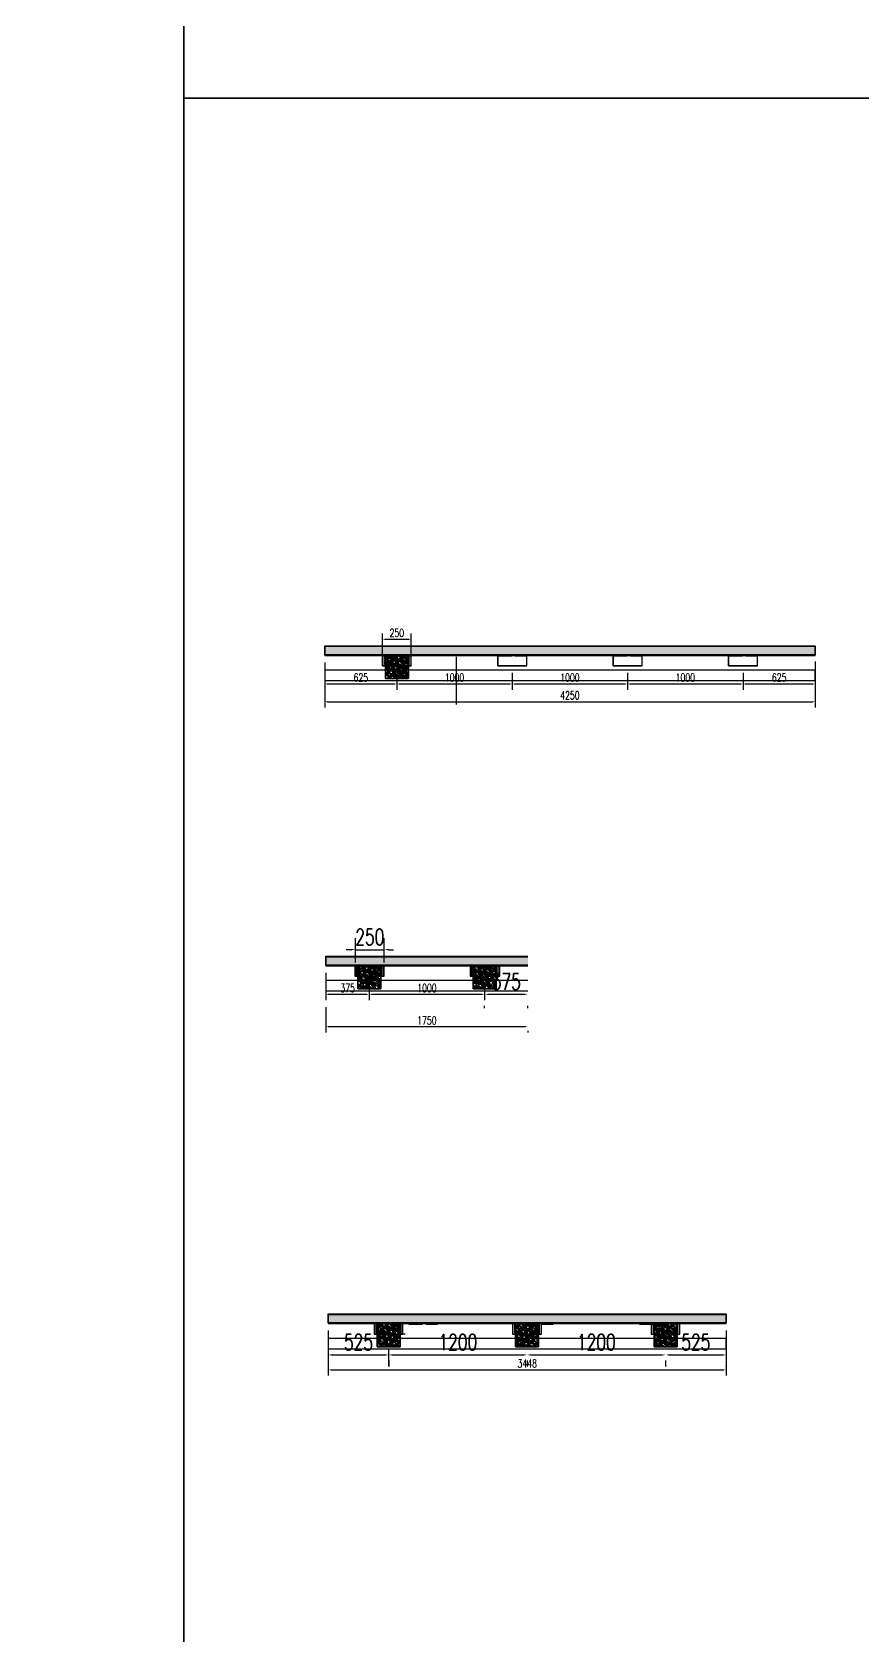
# Model space of a CAD drawing. Extents: x -18540 to 926017, y -610001 to -56924.
# Drawn here: x 66623 to 73823, y -595104 to -581205 of the extents above; entities that cross this region are included whole.
import ezdxf

# ---------------------------------------------------------------- set-up
doc = ezdxf.new("R2010")
doc.units = 0
doc.header["$LTSCALE"] = 10
doc.header["$MEASUREMENT"] = 0
doc.linetypes.add('ACAD_ISO02W100', pattern=[15, 12, -3])
for name, color, linetype in [('BJ02', 2, 'Continuous'), ('L-构造线', 6, 'Continuous'), ('柱子底座', 2, 'Continuous')]:
    doc.layers.add(name, color=color, linetype=linetype)
doc.styles.add('STANDARD_T3', font='simplex.shx', dxfattribs={"width": 0.7, "bigfont": 'gbcbig.shx'})
doc.dimstyles.new('W&&20', dxfattribs={"dimtxt": 70, "dimasz": 20, "dimexe": 50, "dimexo": 60, "dimgap": 20, "dimtad": 1, "dimdec": 0, "dimzin": 0, "dimdsep": 46, "dimtxsty": 'STANDARD_T3', "dimcen": 0.09, "dimclrd": 1, "dimclre": 1, "dimclrt": 7, "dimazin": 2, "dimtfac": 1, "dimtdec": 0, "dimtix": 1, "dimtmove": 2, "dimatfit": 3, "dimfxl": 100, "dimtolj": 1, "dimtzin": 0, "dimarcsym": 0})
doc.dimstyles.new('W&&40', dxfattribs={"dimtxt": 140, "dimasz": 40, "dimexe": 100, "dimexo": 120, "dimgap": 40, "dimtad": 1, "dimdec": 0, "dimzin": 0, "dimdsep": 46, "dimtxsty": 'STANDARD_T3', "dimcen": 0.09, "dimclrd": 1, "dimclre": 1, "dimclrt": 7, "dimazin": 2, "dimtfac": 1, "dimtdec": 0, "dimtix": 1, "dimtmove": 2, "dimatfit": 3, "dimfxl": 100, "dimtolj": 1, "dimtzin": 0, "dimarcsym": 0})

# ---------------------------------------------------------------- blocks, each defined once
blk = doc.blocks.new('*D1202')
at = {"color": 1, "lineweight": -2, "transparency": 16777216}
for p, q in [((69159, -586668), (69159, -586904)), ((69784, -586668), (69784, -586904)), ((69179, -586854), (69764, -586854))]:
    blk.add_line(p, q, dxfattribs=at)
at = {"color": 1, "transparency": 16777216}
for points in [[(69179, -586851), (69179, -586858), (69159, -586854)], [(69764, -586851), (69764, -586858), (69784, -586854)]]:
    blk.add_solid(points, dxfattribs=at)
at = {"layer": 'Defpoints', "color": 0, "transparency": 16777216}
for p in [(69159, -586608), (69784, -586608), (69784, -586854)]:
    blk.add_point(p, dxfattribs=at)
at = {"color": 7, "transparency": 16777216, "insert": (69472, -586799), "char_height": 70, "attachment_point": 5, "style": 'STANDARD_T3'}
blk.add_mtext('\\A1;625', dxfattribs=at)
blk = doc.blocks.new('*D1194')
at = {"color": 1, "lineweight": -2, "transparency": 16777216}
for p, q in [((69784, -586668), (69784, -586904)), ((70784, -586758), (70784, -586904)), ((69804, -586854), (70764, -586854))]:
    blk.add_line(p, q, dxfattribs=at)
at = {"color": 1, "transparency": 16777216}
for points in [[(69804, -586851), (69804, -586858), (69784, -586854)], [(70764, -586851), (70764, -586858), (70784, -586854)]]:
    blk.add_solid(points, dxfattribs=at)
at = {"layer": 'Defpoints', "color": 0, "transparency": 16777216}
for p in [(69784, -586608), (70784, -586698), (70784, -586854)]:
    blk.add_point(p, dxfattribs=at)
at = {"color": 7, "transparency": 16777216, "insert": (70284, -586799), "char_height": 70, "attachment_point": 5, "style": 'STANDARD_T3'}
blk.add_mtext('\\A1;1000', dxfattribs=at)
blk = doc.blocks.new('01')
h = blk.add_hatch()
h.set_pattern_fill('HOUND', color=77, scale=5)
h.set_pattern_definition([(0, (0, 0), (31.75, 7.9375), [127, -63.5]), (90, (0, 0), (-7.9375, -31.75), [127, -63.5])])
h.paths.add_polyline_path([(50227, 12928), (50227, 12728), (50427, 12728), (50427, 12928)])
h.paths.add_polyline_path([(50382, 12893, -1), (50402, 12893, -1)], flags=16)
h.paths.add_polyline_path([(50252, 12893, -1), (50272, 12893, -1)], flags=16)
h.paths.add_polyline_path([(50402, 12763, -1), (50382, 12763, -1)], flags=16)
h.paths.add_polyline_path([(50272, 12763, -1), (50252, 12763, -1)], flags=16)
at = {"color": 251}
blk.add_lwpolyline([(50227, 12928), (50427, 12928), (50427, 12728), (50227, 12728)], close=True, dxfattribs=at)
at = {"color": 6}
for centre in [(50262, 12893), (50392, 12893), (50262, 12763), (50392, 12763)]:
    blk.add_circle(centre, 10, dxfattribs=at)
blk = doc.blocks.new('橡胶块')
h = blk.add_hatch(color=6)
h.dxf.hatch_style = 1
h.paths.add_polyline_path([(100, 126), (10, 126), (10, -124), (100, -124)])
h.paths.add_polyline_path([(55, 66, -1), (75, 66, -1)], flags=16)
h.paths.add_polyline_path([(75, -64, -1), (55, -64, -1)], flags=16)
at = {"color": 2}
for points in [[(100, 126), (10, 126), (10, -124), (100, -124)], [(10, 106), (100, 106), (100, -104), (10, -104)]]:
    blk.add_lwpolyline(points, close=True, dxfattribs=at)
for points in [[(55, 66, -1), (75, 66, -1)], [(75, -64, -1), (55, -64, -1)]]:
    blk.add_lwpolyline(points, format="xyb", close=True, dxfattribs=at)
for centre in [(65, 66), (65, -64)]:
    blk.add_circle(centre, 10, dxfattribs=at)
at = {"layer": '柱子底座', "color": 2}
blk.add_lwpolyline([(-95, -100), (95, -100, 0.414214), (100, -95), (100, 95, 0.414214), (95, 100), (-95, 100, 0.414214), (-100, 95), (-100, -95, 0.414214)], format="xyb", close=True, dxfattribs=at)
at = {"color": 4, "rotation": 180}
blk.add_blockref('01', (50327, 12828), dxfattribs=at)
blk = doc.blocks.new('*D1207')
at = {"color": 1, "lineweight": -2, "transparency": 16777216}
for p, q in [((70784, -586758), (70784, -586904)), ((71784, -586758), (71784, -586904)), ((70804, -586854), (71764, -586854))]:
    blk.add_line(p, q, dxfattribs=at)
at = {"color": 1, "transparency": 16777216}
for points in [[(70804, -586851), (70804, -586858), (70784, -586854)], [(71764, -586851), (71764, -586858), (71784, -586854)]]:
    blk.add_solid(points, dxfattribs=at)
at = {"layer": 'Defpoints', "color": 0, "transparency": 16777216}
for p in [(70784, -586698), (71784, -586698), (71784, -586854)]:
    blk.add_point(p, dxfattribs=at)
at = {"color": 7, "transparency": 16777216, "insert": (71284, -586799), "char_height": 70, "attachment_point": 5, "style": 'STANDARD_T3'}
blk.add_mtext('\\A1;1000', dxfattribs=at)
blk = doc.blocks.new('*D1208')
at = {"color": 1, "lineweight": -2, "transparency": 16777216}
for p, q in [((71784, -586758), (71784, -586904)), ((72784, -586758), (72784, -586904)), ((71804, -586854), (72764, -586854))]:
    blk.add_line(p, q, dxfattribs=at)
at = {"color": 1, "transparency": 16777216}
for points in [[(71804, -586851), (71804, -586858), (71784, -586854)], [(72764, -586851), (72764, -586858), (72784, -586854)]]:
    blk.add_solid(points, dxfattribs=at)
at = {"layer": 'Defpoints', "color": 0, "transparency": 16777216}
for p in [(71784, -586698), (72784, -586698), (72784, -586854)]:
    blk.add_point(p, dxfattribs=at)
at = {"color": 7, "transparency": 16777216, "insert": (72284, -586799), "char_height": 70, "attachment_point": 5, "style": 'STANDARD_T3'}
blk.add_mtext('\\A1;1000', dxfattribs=at)
blk = doc.blocks.new('*D1209')
at = {"color": 1, "lineweight": -2, "transparency": 16777216}
for p, q in [((72784, -586758), (72784, -586904)), ((73409, -586661), (73409, -586904)), ((72804, -586854), (73389, -586854))]:
    blk.add_line(p, q, dxfattribs=at)
at = {"color": 1, "transparency": 16777216}
for points in [[(72804, -586851), (72804, -586858), (72784, -586854)], [(73389, -586851), (73389, -586858), (73409, -586854)]]:
    blk.add_solid(points, dxfattribs=at)
at = {"layer": 'Defpoints', "color": 0, "transparency": 16777216}
for p in [(73409, -586601), (72784, -586698), (73409, -586854)]:
    blk.add_point(p, dxfattribs=at)
at = {"color": 7, "transparency": 16777216, "insert": (73097, -586799), "char_height": 70, "attachment_point": 5, "style": 'STANDARD_T3'}
blk.add_mtext('\\A1;625', dxfattribs=at)
blk = doc.blocks.new('*D1210')
at = {"color": 1, "lineweight": -2, "transparency": 16777216}
for p, q in [((69159, -586668), (69159, -587058)), ((73409, -586668), (73409, -587058)), ((69179, -587008), (73389, -587008))]:
    blk.add_line(p, q, dxfattribs=at)
at = {"color": 1, "transparency": 16777216}
for points in [[(69179, -587005), (69179, -587012), (69159, -587008)], [(73389, -587005), (73389, -587012), (73409, -587008)]]:
    blk.add_solid(points, dxfattribs=at)
at = {"layer": 'Defpoints', "color": 0, "transparency": 16777216}
for p in [(69159, -586608), (73409, -586608), (73409, -587008)]:
    blk.add_point(p, dxfattribs=at)
at = {"color": 7, "transparency": 16777216, "insert": (71284, -586953), "char_height": 70, "attachment_point": 5, "style": 'STANDARD_T3'}
blk.add_mtext('\\A1;4250', dxfattribs=at)
blk = doc.blocks.new('*D1212')
at = {"color": 1, "lineweight": -2, "transparency": 16777216}
for p, q in [((69659, -586638), (69659, -586417)), ((69679, -586467), (69889, -586467)), ((69909, -586638), (69909, -586417))]:
    blk.add_line(p, q, dxfattribs=at)
at = {"color": 1, "transparency": 16777216}
for points in [[(69679, -586464), (69679, -586470), (69659, -586467)], [(69889, -586464), (69889, -586470), (69909, -586467)]]:
    blk.add_solid(points, dxfattribs=at)
at = {"layer": 'Defpoints', "color": 0, "transparency": 16777216}
for p in [(69909, -586467), (69659, -586698), (69909, -586698)]:
    blk.add_point(p, dxfattribs=at)
at = {"color": 7, "transparency": 16777216, "insert": (69784, -586412), "char_height": 70, "attachment_point": 5, "style": 'STANDARD_T3'}
blk.add_mtext('\\A1;250', dxfattribs=at)
blk = doc.blocks.new('*D1244')
at = {"color": 1, "lineweight": -2, "transparency": 16777216}
for p, q in [((69170, -589358), (69170, -589594)), ((69545, -589358), (69545, -589594)), ((69190, -589544), (69525, -589544))]:
    blk.add_line(p, q, dxfattribs=at)
at = {"color": 1, "transparency": 16777216}
for points in [[(69190, -589541), (69190, -589547), (69170, -589544)], [(69525, -589541), (69525, -589547), (69545, -589544)]]:
    blk.add_solid(points, dxfattribs=at)
at = {"layer": 'Defpoints', "color": 0, "transparency": 16777216}
for p in [(69170, -589298), (69545, -589298), (69545, -589544)]:
    blk.add_point(p, dxfattribs=at)
at = {"color": 7, "transparency": 16777216, "insert": (69358, -589489), "char_height": 70, "attachment_point": 5, "style": 'STANDARD_T3'}
blk.add_mtext('\\A1;375', dxfattribs=at)
blk = doc.blocks.new('*D1245')
at = {"color": 1, "lineweight": -2, "transparency": 16777216}
for p, q in [((69545, -589358), (69545, -589594)), ((69565, -589544), (70525, -589544)), ((70545, -589448), (70545, -589594))]:
    blk.add_line(p, q, dxfattribs=at)
at = {"color": 1, "transparency": 16777216}
for points in [[(69565, -589541), (69565, -589547), (69545, -589544)], [(70525, -589541), (70525, -589547), (70545, -589544)]]:
    blk.add_solid(points, dxfattribs=at)
at = {"layer": 'Defpoints', "color": 0, "transparency": 16777216}
for p in [(69545, -589298), (70545, -589388), (70545, -589544)]:
    blk.add_point(p, dxfattribs=at)
at = {"color": 7, "transparency": 16777216, "insert": (70045, -589489), "char_height": 70, "attachment_point": 5, "style": 'STANDARD_T3'}
blk.add_mtext('\\A1;1000', dxfattribs=at)
blk = doc.blocks.new('*D1246')
at = {"layer": 'Defpoints', "color": 0, "transparency": 16777216}
for p in [(69675, -589157), (69425, -589388), (69675, -589388)]:
    blk.add_point(p, dxfattribs=at)
at = {"layer": 'L-构造线', "color": 1, "lineweight": -2, "transparency": 16777216}
for p, q in [((69385, -589157), (69345, -589157)), ((69425, -589268), (69425, -589057)), ((69425, -589157), (69675, -589157)), ((69675, -589268), (69675, -589057)), ((69715, -589157), (69755, -589157))]:
    blk.add_line(p, q, dxfattribs=at)
at = {"layer": 'L-构造线', "color": 1, "transparency": 16777216}
for points in [[(69385, -589150), (69385, -589163), (69425, -589157)], [(69715, -589150), (69715, -589163), (69675, -589157)]]:
    blk.add_solid(points, dxfattribs=at)
at = {"layer": 'L-构造线', "color": 7, "transparency": 16777216, "insert": (69550, -589047), "char_height": 140, "attachment_point": 5, "style": 'STANDARD_T3'}
blk.add_mtext('\\A1;250', dxfattribs=at)
blk = doc.blocks.new('*D1247')
at = {"color": 1, "lineweight": -2, "transparency": 16777216}
for p, q in [((69170, -589654), (69170, -589875)), ((70900, -589825), (69190, -589825)), ((70920, -589860), (70920, -589875))]:
    blk.add_line(p, q, dxfattribs=at)
at = {"color": 1, "transparency": 16777216}
for points in [[(69190, -589822), (69190, -589828), (69170, -589825)], [(70900, -589822), (70900, -589828), (70920, -589825)]]:
    blk.add_solid(points, dxfattribs=at)
at = {"layer": 'Defpoints', "color": 0, "transparency": 16777216}
for p in [(69170, -589594), (69170, -589825), (70920, -589800)]:
    blk.add_point(p, dxfattribs=at)
at = {"color": 7, "transparency": 16777216, "insert": (70045, -589770), "char_height": 70, "attachment_point": 5, "style": 'STANDARD_T3'}
blk.add_mtext('\\A1;1750', dxfattribs=at)
blk = doc.blocks.new('*D1248')
at = {"layer": 'Defpoints', "color": 0, "transparency": 16777216}
for p in [(70545, -589544), (70920, -589544), (70920, -589544)]:
    blk.add_point(p, dxfattribs=at)
at = {"layer": 'L-构造线', "color": 1, "lineweight": -2, "transparency": 16777216}
for p, q in [((70585, -589544), (70880, -589544)), ((70545, -589664), (70545, -589644)), ((70920, -589664), (70920, -589644))]:
    blk.add_line(p, q, dxfattribs=at)
at = {"layer": 'L-构造线', "color": 1, "transparency": 16777216}
for points in [[(70585, -589537), (70585, -589551), (70545, -589544)], [(70880, -589537), (70880, -589551), (70920, -589544)]]:
    blk.add_solid(points, dxfattribs=at)
at = {"layer": 'L-构造线', "color": 7, "transparency": 16777216, "insert": (70733, -589434), "char_height": 140, "attachment_point": 5, "style": 'STANDARD_T3'}
blk.add_mtext('\\A1;375', dxfattribs=at)
blk = doc.blocks.new('*D1253')
at = {"color": 1, "lineweight": -2, "transparency": 16777216}
for p, q in [((69190, -592458), (69190, -592848)), ((72638, -592458), (72638, -592848)), ((69210, -592798), (72618, -592798))]:
    blk.add_line(p, q, dxfattribs=at)
at = {"color": 1, "transparency": 16777216}
for points in [[(69210, -592795), (69210, -592801), (69190, -592798)], [(72618, -592795), (72618, -592801), (72638, -592798)]]:
    blk.add_solid(points, dxfattribs=at)
at = {"layer": 'Defpoints', "color": 0, "transparency": 16777216}
for p in [(69190, -592398), (72638, -592398), (72638, -592798)]:
    blk.add_point(p, dxfattribs=at)
at = {"color": 7, "transparency": 16777216, "insert": (70914, -592743), "char_height": 70, "attachment_point": 5, "style": 'STANDARD_T3'}
blk.add_mtext('\\A1;3448', dxfattribs=at)
blk = doc.blocks.new('*D1265')
at = {"layer": 'Defpoints', "color": 0, "transparency": 16777216}
for p in [(69190, -592615), (69715, -592598), (69715, -592669)]:
    blk.add_point(p, dxfattribs=at)
at = {"layer": 'L-构造线', "color": 1, "lineweight": -2, "transparency": 16777216}
for p, q in [((69190, -592735), (69190, -592769)), ((69230, -592669), (69675, -592669)), ((69715, -592718), (69715, -592769))]:
    blk.add_line(p, q, dxfattribs=at)
at = {"layer": 'L-构造线', "color": 1, "transparency": 16777216}
for points in [[(69230, -592662), (69230, -592676), (69190, -592669)], [(69675, -592662), (69675, -592676), (69715, -592669)]]:
    blk.add_solid(points, dxfattribs=at)
at = {"layer": 'L-构造线', "color": 7, "transparency": 16777216, "insert": (69452, -592559), "char_height": 140, "attachment_point": 5, "style": 'STANDARD_T3'}
blk.add_mtext('\\A1;525', dxfattribs=at)
blk = doc.blocks.new('*D1266')
at = {"layer": 'Defpoints', "color": 0, "transparency": 16777216}
for p in [(69713, -592498), (70913, -592598), (70913, -592669)]:
    blk.add_point(p, dxfattribs=at)
at = {"layer": 'L-构造线', "color": 1, "lineweight": -2, "transparency": 16777216}
for p, q in [((69713, -592618), (69713, -592769)), ((69753, -592669), (70873, -592669)), ((70913, -592718), (70913, -592769))]:
    blk.add_line(p, q, dxfattribs=at)
at = {"layer": 'L-构造线', "color": 1, "transparency": 16777216}
for points in [[(69753, -592662), (69753, -592676), (69713, -592669)], [(70873, -592662), (70873, -592676), (70913, -592669)]]:
    blk.add_solid(points, dxfattribs=at)
at = {"layer": 'L-构造线', "color": 7, "transparency": 16777216, "insert": (70313, -592559), "char_height": 140, "attachment_point": 5, "style": 'STANDARD_T3'}
blk.add_mtext('\\A1;1200', dxfattribs=at)
blk = doc.blocks.new('*D1267')
at = {"layer": 'Defpoints', "color": 0, "transparency": 16777216}
for p in [(70913, -592598), (72113, -592598), (72113, -592669)]:
    blk.add_point(p, dxfattribs=at)
at = {"layer": 'L-构造线', "color": 1, "lineweight": -2, "transparency": 16777216}
for p, q in [((70913, -592718), (70913, -592769)), ((70953, -592669), (72073, -592669)), ((72113, -592718), (72113, -592769))]:
    blk.add_line(p, q, dxfattribs=at)
at = {"layer": 'L-构造线', "color": 1, "transparency": 16777216}
for points in [[(70953, -592662), (70953, -592676), (70913, -592669)], [(72073, -592662), (72073, -592676), (72113, -592669)]]:
    blk.add_solid(points, dxfattribs=at)
at = {"layer": 'L-构造线', "color": 7, "transparency": 16777216, "insert": (71513, -592559), "char_height": 140, "attachment_point": 5, "style": 'STANDARD_T3'}
blk.add_mtext('\\A1;1200', dxfattribs=at)
blk = doc.blocks.new('*D1268')
at = {"layer": 'Defpoints', "color": 0, "transparency": 16777216}
for p in [(72113, -592598), (72638, -592653), (72638, -592669)]:
    blk.add_point(p, dxfattribs=at)
at = {"layer": 'L-构造线', "color": 1, "lineweight": -2, "transparency": 16777216}
for p, q in [((72113, -592718), (72113, -592769)), ((72153, -592669), (72598, -592669)), ((72638, -592773), (72638, -592769))]:
    blk.add_line(p, q, dxfattribs=at)
at = {"layer": 'L-构造线', "color": 1, "transparency": 16777216}
for points in [[(72153, -592662), (72153, -592676), (72113, -592669)], [(72598, -592662), (72598, -592676), (72638, -592669)]]:
    blk.add_solid(points, dxfattribs=at)
at = {"layer": 'L-构造线', "color": 7, "transparency": 16777216, "insert": (72375, -592559), "char_height": 140, "attachment_point": 5, "style": 'STANDARD_T3'}
blk.add_mtext('\\A1;525', dxfattribs=at)

msp = doc.modelspace()

# ---------------------------------------------------------------- hatches: boundary and pattern name
at = {"layer": 'L-构造线', "true_color": 0x636466}
h = msp.add_hatch(color=251, dxfattribs=at)
h.dxf.hatch_style = 1
h.paths.add_polyline_path([(73409.4, -586601.1), (73409.4, -586531.1), (69159.4, -586531.1), (69159.4, -586601.1)])
h = msp.add_hatch(color=251, dxfattribs=at)
h.dxf.hatch_style = 1
h.paths.add_polyline_path([(73409.4, -586608.1), (73409.4, -586601.1), (69159.4, -586601.1), (69159.4, -586608.1)])
h = msp.add_hatch(color=251, dxfattribs=at)
h.dxf.hatch_style = 1
h.paths.add_polyline_path([(70920.3, -589290.7), (70920.3, -589220.7), (69170.3, -589220.7), (69170.3, -589290.7)])
h = msp.add_hatch(color=251, dxfattribs=at)
h.dxf.hatch_style = 1
h.paths.add_polyline_path([(70920.3, -589297.7), (70920.3, -589290.7), (69170.3, -589290.7), (69170.3, -589297.7)])
h = msp.add_hatch(color=251, dxfattribs=at)
h.dxf.hatch_style = 1
h.paths.add_polyline_path([(72637.7, -592390.9), (72637.7, -592320.9), (69190, -592320.9), (69190, -592390.9)])
h = msp.add_hatch(color=251, dxfattribs=at)
h.dxf.hatch_style = 1
h.paths.add_polyline_path([(72637.7, -592397.9), (72637.7, -592390.9), (69190, -592390.9), (69190, -592397.9)])

# ---------------------------------------------------------------- linework, layer by layer
at = {"color": 251, "linetype": 'ACAD_ISO02W100', "true_color": 0x636466}
for p, q in [((69659.4, -586611.1), (69909.4, -586611.1)), ((70659.4, -586611.1), (70909.4, -586611.1)), ((71659.4, -586611.1), (71909.4, -586611.1)), ((72659.4, -586611.1), (72909.4, -586611.1)), ((69425.4, -589300.7), (69675.4, -589300.7)), ((70425.4, -589300.7), (70675.4, -589300.7)), ((69887.7, -592400.9), (70137.7, -592400.9)), ((70887.7, -592400.9), (71137.7, -592400.9)), ((71887.7, -592400.9), (72137.7, -592400.9))]:
    msp.add_line(p, q, dxfattribs=at)
msp.add_line((70297.5, -586618.1), (70297.5, -587033.8))
at = {"color": 6}
msp.add_lwpolyline([(67937.1, -545966.6), (111175.6, -545966.6), (111175.6, -581777.6), (67937.1, -581777.6)], close=True, dxfattribs=at)
for points in [[(69159.4, -586601.1), (69159.4, -586524.1), (73409.4, -586524.1), (73409.4, -586601.1)], [(69190, -592390.9), (69190, -592313.9), (72637.7, -592313.9), (72637.7, -592390.9)]]:
    msp.add_lwpolyline(points, close=True)
at = {"color": 1, "lineweight": -3}
for points in [[(69909.4, -586698.1), (69909.4, -586608.1), (69659.4, -586608.1), (69659.4, -586698.1)], [(70909.4, -586698.1), (70909.4, -586608.1), (70659.4, -586608.1), (70659.4, -586698.1)], [(71909.4, -586698.1), (71909.4, -586608.1), (71659.4, -586608.1), (71659.4, -586698.1)], [(72909.4, -586698.1), (72909.4, -586608.1), (72659.4, -586608.1), (72659.4, -586698.1)], [(69675.4, -589387.7), (69675.4, -589297.7), (69425.4, -589297.7), (69425.4, -589387.7)], [(70675.4, -589387.7), (70675.4, -589297.7), (70425.4, -589297.7), (70425.4, -589387.7)]]:
    msp.add_lwpolyline(points, close=True, dxfattribs=at)
for points in [[(69909.4, -586698.1), (69659.4, -586698.1), (69659.4, -586608.1), (69909.4, -586608.1)], [(70909.4, -586698.1), (70659.4, -586698.1), (70659.4, -586608.1), (70909.4, -586608.1)], [(71909.4, -586698.1), (71659.4, -586698.1), (71659.4, -586608.1), (71909.4, -586608.1)], [(72909.4, -586698.1), (72659.4, -586698.1), (72659.4, -586608.1), (72909.4, -586608.1)], [(69675.4, -589387.7), (69425.4, -589387.7), (69425.4, -589297.7), (69675.4, -589297.7)], [(70675.4, -589387.7), (70425.4, -589387.7), (70425.4, -589297.7), (70675.4, -589297.7)], [(69855, -592487.9), (69605, -592487.9), (69605, -592397.9), (69855, -592397.9)]]:
    msp.add_lwpolyline(points, dxfattribs=at)
msp.add_lwpolyline([(70920.3, -589290.7), (69170.3, -589290.7), (69170.3, -589213.7), (70920.3, -589213.7)])
at = {"layer": 'BJ02'}
msp.add_lwpolyline([(24698.5, -490906.1), (67937.1, -490906.1), (67937.1, -610000.5), (24698.5, -610000.5)], close=True, dxfattribs=at)
at = {"layer": 'L-构造线', "color": 1}
msp.add_lwpolyline([(67937.1, -581777.6), (111175.6, -581777.6), (111175.6, -610000.5), (67937.1, -610000.5)], close=True, dxfattribs=at)
at = {"layer": 'L-构造线', "color": 251, "true_color": 0x636466}
for points in [[(69159.4, -586601.1), (73409.4, -586601.1), (73409.4, -586531.1), (69159.4, -586531.1)], [(69159.4, -586608.1), (73409.4, -586608.1), (73409.4, -586601.1), (69159.4, -586601.1)], [(69190, -592390.9), (72637.7, -592390.9), (72637.7, -592320.9), (69190, -592320.9)], [(69190, -592397.9), (72637.7, -592397.9), (72637.7, -592390.9), (69190, -592390.9)]]:
    msp.add_lwpolyline(points, close=True, dxfattribs=at)
at = {"layer": 'L-构造线', "color": 6}
msp.add_lwpolyline([(69159.4, -586825.5), (73409.4, -586825.5), (73409.4, -586735.5), (69159.4, -586735.5)], close=True, dxfattribs=at)
at = {"layer": 'L-构造线', "color": 251, "true_color": 0x636466}
for points in [[(70920.3, -589220.7), (69170.3, -589220.7), (69170.3, -589290.7), (70920.3, -589290.7)], [(70920.3, -589290.7), (69170.3, -589290.7), (69170.3, -589297.7), (70920.3, -589297.7)]]:
    msp.add_lwpolyline(points, dxfattribs=at)
at = {"layer": 'L-构造线', "color": 6}
for points in [[(70920.3, -589425.1), (69170.3, -589425.1), (69170.3, -589515.1), (70920.3, -589515.1)], [(69190, -592615.3), (72637.7, -592615.3), (72637.7, -592525.3), (69190, -592525.3)]]:
    msp.add_lwpolyline(points, dxfattribs=at)

# ---------------------------------------------------------------- block references
for p, rotation in [((69785.1, -586708.1), 90), ((69546, -589397.7), 89.99999999999999), ((70546.1, -589397.7), 89.99999999999999), ((69713.5, -592497.9), 90), ((70913.2, -592497.9), 90), ((72113.1, -592497.9), 90)]:
    msp.add_blockref('橡胶块', p, dxfattribs=dict(rotation=rotation))

# ---------------------------------------------------------------- dimensions: what is measured, and where the dimension line sits
for base, p1, p2, picture, middle in [((69909.4, -586467), (69659.4, -586698.1), (69909.4, -586698.1), '*D1212', (69784.4, -586412)), ((73409.4, -587008.2), (69159.4, -586608.1), (73409.4, -586608.1), '*D1210', (71284.4, -586953.2)), ((69170.3, -589825.1), (70920.3, -589799.6), (69170.3, -589593.9), '*D1247', (70045.3, -589770.1)), ((72637.7, -592798), (69190, -592397.9), (72637.7, -592397.9), '*D1253', (70913.8, -592743))]:
    dim = msp.add_linear_dim(base=base, p1=p1, p2=p2, dimstyle='W&&20')
    dim.commit()
    dim.dimension.update_dxf_attribs({"geometry": picture, "text_midpoint": middle})
for base, p1, p2, picture, middle in [((69784.4, -586854.3), (69159.4, -586608.1), (69784.4, -586608.1), '*D1202', (69471.9, -586799.3)), ((70784.4, -586854.3), (69784.4, -586608.1), (70784.4, -586698.1), '*D1194', (70284.4, -586799.3)), ((73409.4, -586854.3), (72784.4, -586698.1), (73409.4, -586601.1), '*D1209', (73096.9, -586799.3)), ((71784.4, -586854.3), (70784.4, -586698.1), (71784.4, -586698.1), '*D1207', (71284.4, -586799.3)), ((72784.4, -586854.3), (71784.4, -586698.1), (72784.4, -586698.1), '*D1208', (72284.4, -586799.3)), ((69545.4, -589543.9), (69170.3, -589297.7), (69545.4, -589297.7), '*D1244', (69357.8, -589488.9)), ((70545.4, -589543.9), (69545.4, -589297.7), (70545.4, -589387.7), '*D1245', (70045.4, -589488.9))]:
    dim = msp.add_linear_dim(base=base, p1=p1, p2=p2, angle=180, dimstyle='W&&20')
    dim.commit()
    dim.dimension.update_dxf_attribs({"geometry": picture, "text_midpoint": middle})
at = {"layer": 'L-构造线', "color": 1}
for base, p1, p2, picture, middle in [((69675.4, -589156.6), (69425.4, -589387.7), (69675.4, -589387.7), '*D1246', (69550.4, -589046.6)), ((70920.3, -589543.9), (70545.4, -589543.9), (70920.3, -589543.9), '*D1248', (70732.8, -589433.9)), ((69714.9, -592669), (69190, -592615.3), (69714.9, -592598.1), '*D1265', (69452.4, -592559)), ((70913.2, -592669), (69713.5, -592497.9), (70913.2, -592597.9), '*D1266', (70313.3, -592559)), ((72113.1, -592669), (70913.2, -592597.9), (72113.1, -592597.9), '*D1267', (71513.2, -592559)), ((72637.7, -592669), (72113.1, -592597.9), (72637.7, -592653), '*D1268', (72375.4, -592559))]:
    dim = msp.add_linear_dim(base=base, p1=p1, p2=p2, dimstyle='W&&40', dxfattribs=at)
    dim.commit()
    dim.dimension.update_dxf_attribs({"geometry": picture, "text_midpoint": middle})

doc.saveas('drawing.dxf')
